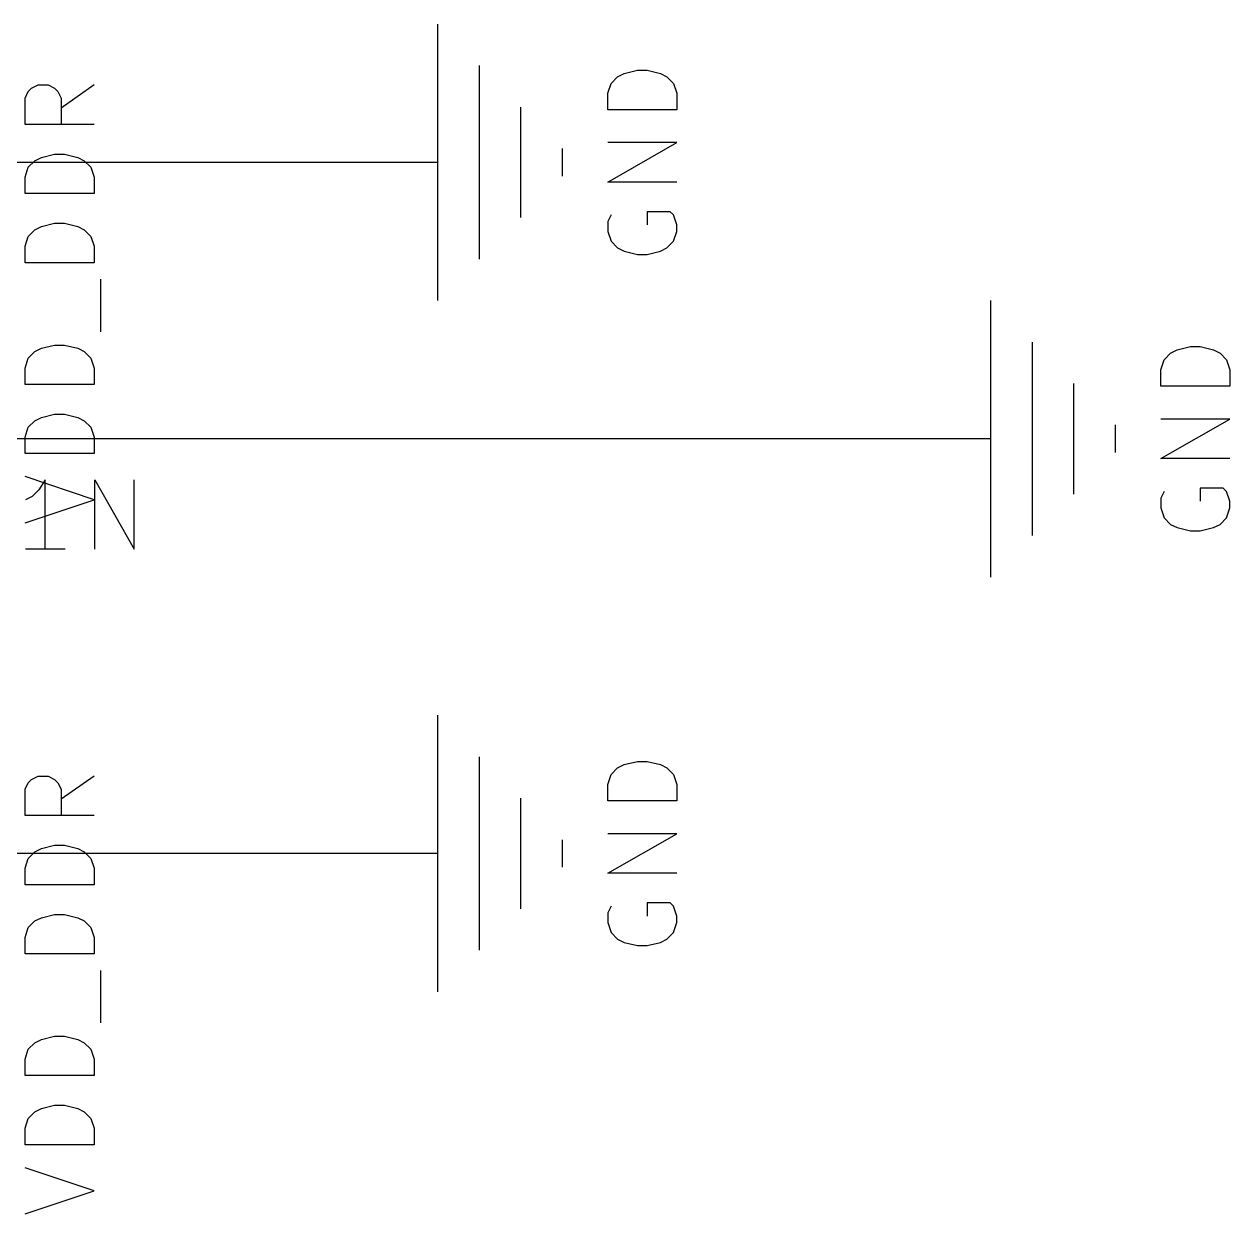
# Model space of a CAD drawing. Header units: millimetres. Extents: x 3 to 246, y -195 to -4.
# Drawn here: x 92.73 to 114.88, y -42.18 to -20.32 of the extents above; entities that cross this region are included whole.
import ezdxf

# ---------------------------------------------------------------- set-up
doc = ezdxf.new("R2010")
doc.units = ezdxf.units.MM
for name, color, linetype in [('GREENSIXTYFIVE', 129, 'CONTINUOUS'), ('LIGHTGREEN', 92, 'CONTINUOUS'), ('RED', 14, 'CONTINUOUS'), ('REDSIX', 19, 'CONTINUOUS')]:
    doc.layers.add(name, color=color, linetype=linetype)

msp = doc.modelspace()

# ---------------------------------------------------------------- linework, layer by layer
at = {"layer": 'GREENSIXTYFIVE', "linetype": 'CONTINUOUS'}
for p, q in [((103.6307, -21.2874), (103.7516, -21.2269)), ((103.7516, -21.2269), (103.9935, -21.1665)), ((103.9935, -21.1665), (104.1749, -21.1665)), ((104.1749, -21.1665), (104.4168, -21.2269)), ((104.4168, -21.2269), (104.5378, -21.2874)), ((92.8649, -21.4992), (92.9858, -21.4388)), ((92.8649, -21.4992), (92.9858, -21.4388)), ((92.9858, -21.4388), (93.1673, -21.4388)), ((92.9858, -21.4388), (93.1673, -21.4388)), ((93.1673, -21.4388), (93.2882, -21.4992)), ((93.1673, -21.4388), (93.2882, -21.4992)), ((94.0139, -21.4388), (93.4092, -21.8621)), ((94.0139, -21.4388), (93.4092, -21.8621)), ((103.4492, -21.5898), (103.5097, -21.4084)), ((103.5097, -21.4084), (103.6307, -21.2874)), ((104.5378, -21.2874), (104.6588, -21.4084)), ((104.6588, -21.4084), (104.7192, -21.5898)), ((92.7439, -21.6807), (92.8044, -21.5597)), ((92.7439, -21.6807), (92.8044, -21.5597)), ((92.7439, -22.1645), (92.7439, -21.6807)), ((92.7439, -22.1645), (92.7439, -21.6807)), ((92.8044, -21.5597), (92.8649, -21.4992)), ((92.8044, -21.5597), (92.8649, -21.4992)), ((93.2882, -21.4992), (93.3487, -21.5597)), ((93.2882, -21.4992), (93.3487, -21.5597)), ((93.3487, -21.5597), (93.4092, -21.6807)), ((93.3487, -21.5597), (93.4092, -21.6807)), ((93.4092, -21.6807), (93.4092, -22.1645)), ((93.4092, -21.6807), (93.4092, -22.1645)), ((103.4492, -21.8922), (103.4492, -21.5898)), ((104.7192, -21.5898), (104.7192, -21.8922)), ((104.7192, -21.8922), (103.4492, -21.8922)), ((94.0139, -22.1645), (92.7439, -22.1645)), ((94.0139, -22.1645), (92.7439, -22.1645)), ((103.4492, -23.2227), (104.7192, -22.497)), ((104.7192, -22.497), (103.4492, -22.497)), ((92.9254, -22.8297), (93.0463, -22.7692)), ((92.9254, -22.8297), (93.0463, -22.7692)), ((93.0463, -22.7692), (93.2882, -22.7088)), ((93.0463, -22.7692), (93.2882, -22.7088)), ((93.2882, -22.7088), (93.4696, -22.7088)), ((93.2882, -22.7088), (93.4696, -22.7088)), ((93.4696, -22.7088), (93.7115, -22.7692)), ((93.4696, -22.7088), (93.7115, -22.7692)), ((93.7115, -22.7692), (93.8325, -22.8297)), ((93.7115, -22.7692), (93.8325, -22.8297)), ((92.7439, -23.1321), (92.8044, -22.9507)), ((92.7439, -23.1321), (92.8044, -22.9507)), ((92.8044, -22.9507), (92.9254, -22.8297)), ((92.8044, -22.9507), (92.9254, -22.8297)), ((93.8325, -22.8297), (93.9535, -22.9507)), ((93.8325, -22.8297), (93.9535, -22.9507)), ((93.9535, -22.9507), (94.0139, -23.1321)), ((93.9535, -22.9507), (94.0139, -23.1321)), ((92.7439, -23.4345), (92.7439, -23.1321)), ((92.7439, -23.4345), (92.7439, -23.1321)), ((94.0139, -23.1321), (94.0139, -23.4345)), ((94.0139, -23.1321), (94.0139, -23.4345)), ((104.7192, -23.2227), (103.4492, -23.2227)), ((94.0139, -23.4345), (92.7439, -23.4345)), ((94.0139, -23.4345), (92.7439, -23.4345)), ((103.5097, -23.8274), (103.4492, -23.9484)), ((104.5983, -23.767), (104.1749, -23.767)), ((104.1749, -23.767), (104.1749, -24.0089)), ((104.6588, -23.8274), (104.5983, -23.767)), ((104.7192, -24.0089), (104.6588, -23.8274)), ((92.8044, -24.2207), (92.9254, -24.0997)), ((92.8044, -24.2207), (92.9254, -24.0997)), ((92.9254, -24.0997), (93.0463, -24.0392)), ((92.9254, -24.0997), (93.0463, -24.0392)), ((93.0463, -24.0392), (93.2882, -23.9788)), ((93.0463, -24.0392), (93.2882, -23.9788)), ((93.2882, -23.9788), (93.4696, -23.9788)), ((93.2882, -23.9788), (93.4696, -23.9788)), ((93.4696, -23.9788), (93.7115, -24.0392)), ((93.4696, -23.9788), (93.7115, -24.0392)), ((93.7115, -24.0392), (93.8325, -24.0997)), ((93.7115, -24.0392), (93.8325, -24.0997)), ((93.8325, -24.0997), (93.9535, -24.2207)), ((93.8325, -24.0997), (93.9535, -24.2207)), ((103.4492, -23.9484), (103.4492, -24.1298)), ((103.4492, -24.1298), (103.5097, -24.3112)), ((104.6588, -24.3112), (104.7192, -24.1298)), ((104.7192, -24.1298), (104.7192, -24.0089)), ((92.7439, -24.4021), (92.8044, -24.2207)), ((92.7439, -24.4021), (92.8044, -24.2207)), ((93.9535, -24.2207), (94.0139, -24.4021)), ((93.9535, -24.2207), (94.0139, -24.4021)), ((103.5097, -24.3112), (103.6307, -24.4322)), ((104.5378, -24.4322), (104.6588, -24.3112)), ((92.7439, -24.7045), (92.7439, -24.4021)), ((92.7439, -24.7045), (92.7439, -24.4021)), ((94.0139, -24.4021), (94.0139, -24.7045)), ((94.0139, -24.4021), (94.0139, -24.7045)), ((103.6307, -24.4322), (103.7516, -24.4927)), ((103.7516, -24.4927), (103.9935, -24.5531)), ((103.9935, -24.5531), (104.1749, -24.5531)), ((104.1749, -24.5531), (104.4168, -24.4927)), ((104.4168, -24.4927), (104.5378, -24.4322)), ((94.0139, -24.7045), (92.7439, -24.7045)), ((94.0139, -24.7045), (92.7439, -24.7045)), ((94.1349, -25.9745), (94.1349, -25.0068)), ((94.1349, -25.9745), (94.1349, -25.0068)), ((92.8044, -26.4583), (92.9254, -26.3373)), ((92.8044, -26.4583), (92.9254, -26.3373)), ((92.9254, -26.3373), (93.0463, -26.2768)), ((92.9254, -26.3373), (93.0463, -26.2768)), ((93.0463, -26.2768), (93.2882, -26.2164)), ((93.0463, -26.2768), (93.2882, -26.2164)), ((93.2882, -26.2164), (93.4696, -26.2164)), ((93.2882, -26.2164), (93.4696, -26.2164)), ((93.4696, -26.2164), (93.7115, -26.2768)), ((93.4696, -26.2164), (93.7115, -26.2768)), ((93.7115, -26.2768), (93.8325, -26.3373)), ((93.7115, -26.2768), (93.8325, -26.3373)), ((93.8325, -26.3373), (93.9535, -26.4583)), ((93.8325, -26.3373), (93.9535, -26.4583)), ((113.7907, -26.3674), (113.9116, -26.3069)), ((113.9116, -26.3069), (114.1535, -26.2465)), ((114.1535, -26.2465), (114.3349, -26.2465)), ((114.3349, -26.2465), (114.5768, -26.3069)), ((114.5768, -26.3069), (114.6978, -26.3674)), ((92.7439, -26.6397), (92.8044, -26.4583)), ((92.7439, -26.6397), (92.8044, -26.4583)), ((93.9535, -26.4583), (94.0139, -26.6397)), ((93.9535, -26.4583), (94.0139, -26.6397)), ((113.6092, -26.6698), (113.6697, -26.4884)), ((113.6697, -26.4884), (113.7907, -26.3674)), ((114.6978, -26.3674), (114.8188, -26.4884)), ((114.8188, -26.4884), (114.8792, -26.6698)), ((92.7439, -26.9421), (92.7439, -26.6397)), ((92.7439, -26.9421), (92.7439, -26.6397)), ((94.0139, -26.6397), (94.0139, -26.9421)), ((94.0139, -26.6397), (94.0139, -26.9421)), ((113.6092, -26.9722), (113.6092, -26.6698)), ((114.8792, -26.6698), (114.8792, -26.9722)), ((94.0139, -26.9421), (92.7439, -26.9421)), ((94.0139, -26.9421), (92.7439, -26.9421)), ((114.8792, -26.9722), (113.6092, -26.9722)), ((92.8044, -27.7283), (92.9254, -27.6073)), ((92.8044, -27.7283), (92.9254, -27.6073)), ((92.9254, -27.6073), (93.0463, -27.5468)), ((92.9254, -27.6073), (93.0463, -27.5468)), ((93.0463, -27.5468), (93.2882, -27.4864)), ((93.0463, -27.5468), (93.2882, -27.4864)), ((93.2882, -27.4864), (93.4696, -27.4864)), ((93.2882, -27.4864), (93.4696, -27.4864)), ((93.4696, -27.4864), (93.7115, -27.5468)), ((93.4696, -27.4864), (93.7115, -27.5468)), ((93.7115, -27.5468), (93.8325, -27.6073)), ((93.7115, -27.5468), (93.8325, -27.6073)), ((93.8325, -27.6073), (93.9535, -27.7283)), ((93.8325, -27.6073), (93.9535, -27.7283)), ((113.6092, -28.3027), (114.8792, -27.577)), ((114.8792, -27.577), (113.6092, -27.577)), ((92.7439, -27.9097), (92.8044, -27.7283)), ((92.7439, -27.9097), (92.8044, -27.7283)), ((92.7439, -28.2121), (92.7439, -27.9097)), ((92.7439, -28.2121), (92.7439, -27.9097)), ((93.9535, -27.7283), (94.0139, -27.9097)), ((93.9535, -27.7283), (94.0139, -27.9097)), ((94.0139, -27.9097), (94.0139, -28.2121)), ((94.0139, -27.9097), (94.0139, -28.2121)), ((94.0139, -28.2121), (92.7439, -28.2121)), ((94.0139, -28.2121), (92.7439, -28.2121)), ((114.8792, -28.3027), (113.6092, -28.3027)), ((94.0139, -29.0588), (92.7439, -28.6354)), ((94.0139, -29.0588), (92.7439, -28.6354)), ((113.6697, -28.9074), (113.6092, -29.0284)), ((114.7583, -28.847), (114.3349, -28.847)), ((114.3349, -28.847), (114.3349, -29.0889)), ((114.8188, -28.9074), (114.7583, -28.847)), ((114.8792, -29.0889), (114.8188, -28.9074)), ((92.7439, -29.4821), (94.0139, -29.0588)), ((92.7439, -29.4821), (94.0139, -29.0588)), ((113.6092, -29.0284), (113.6092, -29.2098)), ((113.6092, -29.2098), (113.6697, -29.3912)), ((114.8188, -29.3912), (114.8792, -29.2098)), ((114.8792, -29.2098), (114.8792, -29.0889)), ((113.6697, -29.3912), (113.7907, -29.5122)), ((114.6978, -29.5122), (114.8188, -29.3912)), ((113.7907, -29.5122), (113.9116, -29.5727)), ((113.9116, -29.5727), (114.1535, -29.6331)), ((114.1535, -29.6331), (114.3349, -29.6331)), ((114.3349, -29.6331), (114.5768, -29.5727)), ((114.5768, -29.5727), (114.6978, -29.5122)), ((103.7516, -33.9269), (103.9935, -33.8665)), ((103.9935, -33.8665), (104.1749, -33.8665)), ((104.1749, -33.8665), (104.4168, -33.9269)), ((103.4492, -34.2898), (103.5097, -34.1084)), ((103.5097, -34.1084), (103.6307, -33.9874)), ((103.6307, -33.9874), (103.7516, -33.9269)), ((104.4168, -33.9269), (104.5378, -33.9874)), ((104.5378, -33.9874), (104.6588, -34.1084)), ((104.6588, -34.1084), (104.7192, -34.2898)), ((92.7439, -34.3807), (92.8044, -34.2597)), ((92.8044, -34.2597), (92.8649, -34.1992)), ((92.8649, -34.1992), (92.9858, -34.1388)), ((92.9858, -34.1388), (93.1673, -34.1388)), ((93.1673, -34.1388), (93.2882, -34.1992)), ((93.2882, -34.1992), (93.3487, -34.2597)), ((93.3487, -34.2597), (93.4092, -34.3807)), ((94.0139, -34.1388), (93.4092, -34.5621)), ((103.4492, -34.5922), (103.4492, -34.2898)), ((104.7192, -34.2898), (104.7192, -34.5922)), ((92.7439, -34.8645), (92.7439, -34.3807)), ((93.4092, -34.3807), (93.4092, -34.8645)), ((104.7192, -34.5922), (103.4492, -34.5922)), ((94.0139, -34.8645), (92.7439, -34.8645)), ((103.4492, -35.9227), (104.7192, -35.197)), ((104.7192, -35.197), (103.4492, -35.197)), ((93.0463, -35.4692), (93.2882, -35.4088)), ((93.2882, -35.4088), (93.4696, -35.4088)), ((93.4696, -35.4088), (93.7115, -35.4692)), ((92.7439, -35.8321), (92.8044, -35.6507)), ((92.8044, -35.6507), (92.9254, -35.5297)), ((92.9254, -35.5297), (93.0463, -35.4692)), ((93.7115, -35.4692), (93.8325, -35.5297)), ((93.8325, -35.5297), (93.9535, -35.6507)), ((93.9535, -35.6507), (94.0139, -35.8321)), ((92.7439, -36.1345), (92.7439, -35.8321)), ((94.0139, -35.8321), (94.0139, -36.1345)), ((104.7192, -35.9227), (103.4492, -35.9227)), ((94.0139, -36.1345), (92.7439, -36.1345)), ((103.5097, -36.5274), (103.4492, -36.6484)), ((104.5983, -36.467), (104.1749, -36.467)), ((104.1749, -36.467), (104.1749, -36.7089)), ((104.6588, -36.5274), (104.5983, -36.467)), ((104.7192, -36.7089), (104.6588, -36.5274)), ((92.9254, -36.7997), (93.0463, -36.7392)), ((93.0463, -36.7392), (93.2882, -36.6788)), ((93.2882, -36.6788), (93.4696, -36.6788)), ((93.4696, -36.6788), (93.7115, -36.7392)), ((93.7115, -36.7392), (93.8325, -36.7997)), ((103.4492, -36.6484), (103.4492, -36.8298)), ((104.7192, -36.8298), (104.7192, -36.7089)), ((92.7439, -37.1021), (92.8044, -36.9207)), ((92.8044, -36.9207), (92.9254, -36.7997)), ((93.8325, -36.7997), (93.9535, -36.9207)), ((93.9535, -36.9207), (94.0139, -37.1021)), ((103.4492, -36.8298), (103.5097, -37.0112)), ((104.6588, -37.0112), (104.7192, -36.8298)), ((92.7439, -37.4045), (92.7439, -37.1021)), ((94.0139, -37.1021), (94.0139, -37.4045)), ((103.5097, -37.0112), (103.6307, -37.1322)), ((103.6307, -37.1322), (103.7516, -37.1927)), ((103.7516, -37.1927), (103.9935, -37.2531)), ((104.1749, -37.2531), (104.4168, -37.1927)), ((104.4168, -37.1927), (104.5378, -37.1322)), ((104.5378, -37.1322), (104.6588, -37.0112)), ((94.0139, -37.4045), (92.7439, -37.4045)), ((103.9935, -37.2531), (104.1749, -37.2531)), ((94.1349, -38.6745), (94.1349, -37.7068)), ((92.9254, -39.0373), (93.0463, -38.9768)), ((93.0463, -38.9768), (93.2882, -38.9164)), ((93.2882, -38.9164), (93.4696, -38.9164)), ((93.4696, -38.9164), (93.7115, -38.9768)), ((93.7115, -38.9768), (93.8325, -39.0373)), ((92.7439, -39.3397), (92.8044, -39.1583)), ((92.8044, -39.1583), (92.9254, -39.0373)), ((93.8325, -39.0373), (93.9535, -39.1583)), ((93.9535, -39.1583), (94.0139, -39.3397)), ((92.7439, -39.6421), (92.7439, -39.3397)), ((94.0139, -39.3397), (94.0139, -39.6421)), ((94.0139, -39.6421), (92.7439, -39.6421)), ((92.8044, -40.4283), (92.9254, -40.3073)), ((92.9254, -40.3073), (93.0463, -40.2468)), ((93.0463, -40.2468), (93.2882, -40.1864)), ((93.2882, -40.1864), (93.4696, -40.1864)), ((93.4696, -40.1864), (93.7115, -40.2468)), ((93.7115, -40.2468), (93.8325, -40.3073)), ((93.8325, -40.3073), (93.9535, -40.4283)), ((92.7439, -40.6097), (92.8044, -40.4283)), ((93.9535, -40.4283), (94.0139, -40.6097)), ((92.7439, -40.9121), (92.7439, -40.6097)), ((94.0139, -40.6097), (94.0139, -40.9121)), ((94.0139, -40.9121), (92.7439, -40.9121)), ((94.0139, -41.7588), (92.7439, -41.3354)), ((92.7439, -42.1821), (94.0139, -41.7588))]:
    msp.add_line(p, q, dxfattribs=at)
at = {"layer": 'LIGHTGREEN', "linetype": 'CONTINUOUS'}
for p, q in [((97.79, -22.86), (69.85, -22.86)), ((107.95, -27.94), (69.85, -27.94)), ((97.79, -35.56), (69.85, -35.56))]:
    msp.add_line(p, q, dxfattribs=at)
at = {"layer": 'RED', "linetype": 'CONTINUOUS'}
for p, q in [((100.33, -25.4), (100.33, -20.32)), ((101.092, -24.638), (101.092, -21.082)), ((101.854, -23.876), (101.854, -21.844)), ((102.616, -23.114), (102.616, -22.606)), ((100.33, -22.86), (97.79, -22.86)), ((110.49, -30.48), (110.49, -25.4)), ((111.252, -29.718), (111.252, -26.162)), ((112.014, -28.956), (112.014, -26.924)), ((112.776, -28.194), (112.776, -27.686)), ((110.49, -27.94), (107.95, -27.94)), ((100.33, -38.1), (100.33, -33.02)), ((101.092, -37.338), (101.092, -33.782)), ((101.854, -36.576), (101.854, -34.544)), ((102.616, -35.814), (102.616, -35.306)), ((100.33, -35.56), (97.79, -35.56))]:
    msp.add_line(p, q, dxfattribs=at)
at = {"layer": 'REDSIX', "linetype": 'CONTINUOUS'}
for p, q in [((93.1167, -28.6969), (92.9958, -28.8784)), ((93.1167, -29.9669), (93.1167, -28.6969)), ((94.0238, -29.9669), (94.0238, -28.6969)), ((94.0238, -28.6969), (94.7495, -29.9669)), ((94.7495, -29.9669), (94.7495, -28.6969)), ((92.8748, -28.9993), (92.7539, -29.0598)), ((92.9958, -28.8784), (92.8748, -28.9993)), ((93.4796, -29.9669), (92.7539, -29.9669))]:
    msp.add_line(p, q, dxfattribs=at)

doc.saveas('drawing.dxf')
